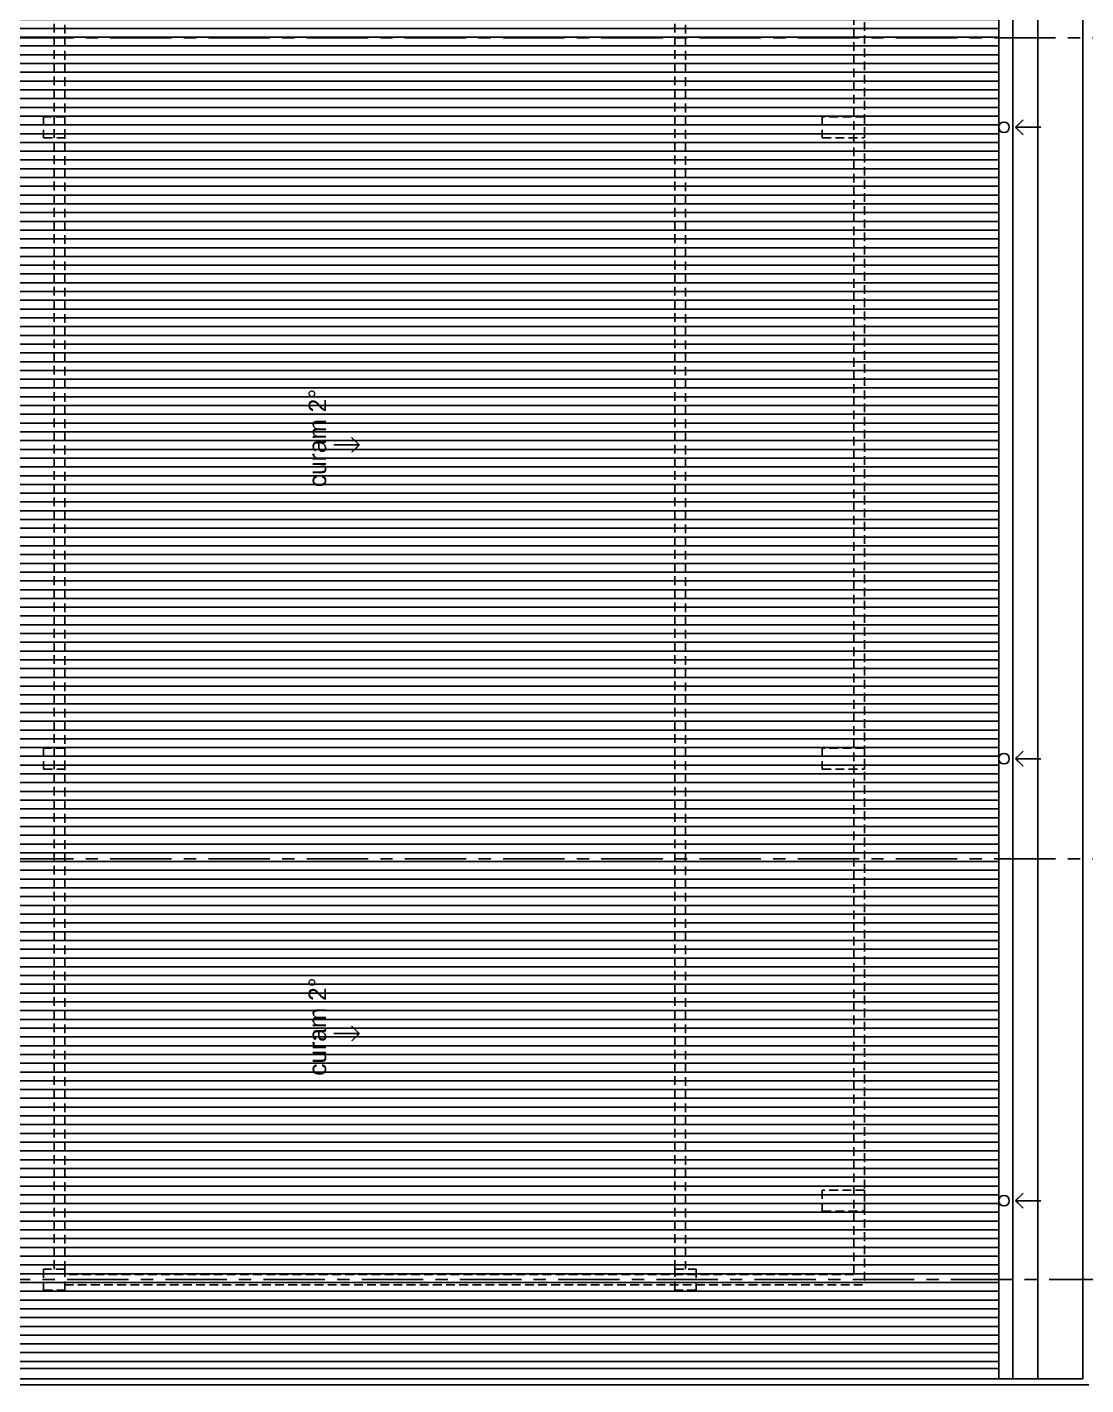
# Model space of a CAD drawing. Header units: inches. Extents: x -106706990 to 300603, y -86718466 to 1728185.
# Drawn here: x 163773 to 178865, y 21835 to 41187 of the extents above; entities that cross this region are included whole.
import ezdxf
from ezdxf.enums import TextEntityAlignment as Align

# ---------------------------------------------------------------- set-up
doc = ezdxf.new("R2010")
doc.units = ezdxf.units.IN
doc.header["$MEASUREMENT"] = 0
doc.linetypes.add('CENTER', pattern=[2, 1.25, -0.25, 0.25, -0.25])
doc.linetypes.add('HIDDEN', pattern=[0.375, 0.25, -0.125])
for name, color, linetype in [('A-ELEV2', 1, 'Continuous'), ('A-HATCH', 8, 'Continuous'), ('A-PITCH', 9, 'Continuous'), ('A-RAIL SYM', 13, 'Continuous'), ('A-RFLINE', 3, 'Continuous'), ('A-RWDP', 4, 'Continuous'), ('A-WALL BELOW', 4, 'HIDDEN'), ('Grid', 8, 'CENTER')]:
    doc.layers.add(name, color=color, linetype=linetype)
doc.styles.add('ARIAL-SPEC', font='arial.ttf', dxfattribs={"height": 200})

# ---------------------------------------------------------------- blocks, each defined once
blk = doc.blocks.new('FALL')
at = {"layer": 'A-RAIL SYM'}
blk.add_line((0, 0), (724, 0), dxfattribs=at)
at = {"layer": 'A-RAIL SYM', "const_width": 35}
for points in [[(724, 0), (500, 214)], [(724, 0), (500, -214)]]:
    blk.add_lwpolyline(points, dxfattribs=at)

msp = doc.modelspace()

# ---------------------------------------------------------------- hatches: boundary and pattern name
at = {"layer": 'A-HATCH'}
h = msp.add_hatch(dxfattribs=at)
h.set_pattern_fill('ANSI31', color=8, scale=1000, angle=315)
h.set_pattern_definition([(0, (70178.48, -257331.38), (4e-14, 125), [])])
h.paths.add_polyline_path([(163857.8, 30459.7), (163857.8, 31059.7)], flags=16)
h.paths.add_polyline_path([(177622.8, 48449.7), (161542.8, 48449.7), (161542.8, 36909.7), (162432.8, 36909.7), (162432.8, 33609.7), (161542.8, 33609.7), (161542.8, 22069.7), (177622.8, 22069.7)])
h.paths.add_polyline_path([(163857.8, 40059.7), (163857.8, 39459.7)], flags=16)

# ---------------------------------------------------------------- linework, layer by layer
at = {"color": 8}
for p, q in [((177622.8, 48599.7), (177622.8, 21919.7)), ((177822.8, 48599.7), (177822.8, 21919.7)), ((178182.8, 21919.7), (178182.8, 48599.7)), ((178822.8, 48599.7), (178822.8, 21919.7)), ((178822.8, 21919.7), (161392.8, 21919.7))]:
    msp.add_line(p, q, dxfattribs=at)
at = {"layer": 'A-ELEV2', "color": 8}
msp.add_line((161307.8, 21834.7), (178907.8, 21834.7), dxfattribs=at)
at = {"layer": 'A-RFLINE', "color": 8}
msp.add_line((177622.8, 22069.7), (161542.8, 22069.7), dxfattribs=at)
at = {"layer": 'A-RWDP', "color": 8}
for centre in [(177697.8, 39759.7), (177697.8, 30759.7), (177697.8, 24459.7)]:
    msp.add_circle(centre, 75, dxfattribs=at)
at = {"layer": 'A-WALL BELOW', "color": 8, "ltscale": 500}
for p, q in [((175707.8, 47259.7), (175707.8, 23259.7)), ((164157.8, 23484.7), (164157.8, 47034.7)), ((164307.8, 47034.7), (164307.8, 23484.7)), ((173007.8, 23484.7), (173007.8, 47034.7)), ((173157.8, 47034.7), (173157.8, 23484.7)), ((175557.8, 23409.7), (175557.8, 47109.7)), ((175557.8, 23409.7), (164307.8, 23409.7)), ((164307.8, 23259.7), (175707.8, 23259.7))]:
    msp.add_line(p, q, dxfattribs=at)
for points in [[(164307.8, 39909.7), (164007.8, 39909.7), (164007.8, 39609.7), (164307.8, 39609.7)], [(175707.8, 39609.7), (175707.8, 39909.7), (175107.8, 39909.7), (175107.8, 39609.7)], [(164307.8, 30909.7), (164007.8, 30909.7), (164007.8, 30609.7), (164307.8, 30609.7)], [(175707.8, 30609.7), (175707.8, 30909.7), (175107.8, 30909.7), (175107.8, 30609.7)], [(175707.8, 24309.7), (175707.8, 24609.7), (175107.8, 24609.7), (175107.8, 24309.7)], [(164307.8, 23484.7), (164007.8, 23484.7), (164007.8, 23184.7), (164307.8, 23184.7)], [(173007.8, 23484.7), (173307.8, 23484.7), (173307.8, 23184.7), (173007.8, 23184.7)]]:
    msp.add_lwpolyline(points, close=True, dxfattribs=at)
at = {"layer": 'Grid', "color": 8, "ltscale": 700}
for p, q in [((155157.8, 41034.7), (180807.6, 41034.7)), ((155157.8, 29334.7), (180807.6, 29334.7)), ((161542.8, 23334.7), (180807.6, 23334.7))]:
    msp.add_line(p, q, dxfattribs=at)

# ---------------------------------------------------------------- block references
at = {"layer": 'A-PITCH', "color": 8, "xscale": 0.5, "yscale": 0.5, "zscale": 0.5, "rotation": 180}
for p in [(178223.2, 39759.7), (178223.2, 30759.7), (178223.2, 24459.7)]:
    msp.add_blockref('FALL', p, dxfattribs=at)
at = {"layer": 'A-PITCH', "color": 8, "xscale": 0.5, "yscale": 0.5, "zscale": 0.5}
for p in [(168146.5, 35231.9), (168146.5, 26842.1)]:
    msp.add_blockref('FALL', p, dxfattribs=at)

# ---------------------------------------------------------------- texts
at = {"layer": 'A-PITCH', "color": 8, "style": 'ARIAL-SPEC'}
for p in [(167785.2, 34629.7), (167785.2, 26239.9)]:
    msp.add_text('curam 2%%D', height=250, rotation=90, dxfattribs=at).set_placement(p, align=Align.TOP_LEFT)

doc.saveas('drawing.dxf')
